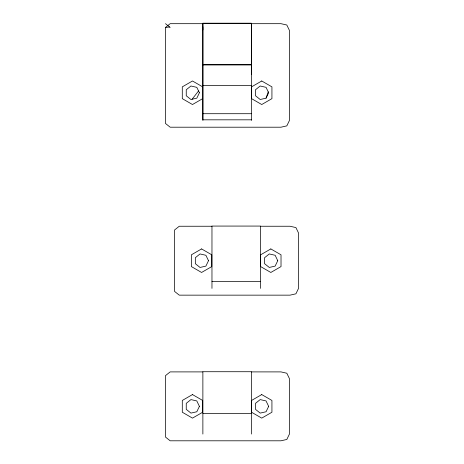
<?xml version="1.0" encoding="UTF-8"?>
<svg xmlns="http://www.w3.org/2000/svg" width="464" height="464" viewBox="0 0 464 464"><rect width="100%" height="100%" fill="white"/><g stroke="black" fill="none" stroke-linecap="round" stroke-linejoin="round"><path stroke-width="0.7" d="M251.349 119.822L202.872 119.822L202.872 24.047M251.349 74.507L251.349 23.681L280.969 23.681L286.827 25.015L289.437 30.433L289.437 120.454L286.827 125.872L280.969 127.206L170.172 127.206L165.474 123.459L165.474 27.428L170.172 23.681L202.872 23.681M266.052 98.171L268.662 92.754L266.052 87.342L260.194 86.002L255.496 89.749L255.496 95.758L260.194 99.505L266.052 98.171L268.233 91.86M192.096 99.244L198.546 90.956M202.681 98.641L192.485 104.528L182.288 98.641L182.288 86.867L192.485 80.985L202.681 86.867M165.474 27.428L169.644 27.011M202.872 23.415L251.349 23.415M202.872 64.537L251.349 64.537M202.872 64.96L251.349 64.96M202.872 85.527L251.349 85.527M202.872 113.709L251.349 113.709M211.967 226.246L179.266 226.246L174.563 229.993L174.563 291.404L179.266 295.15L290.064 295.15L295.922 293.811L298.526 288.393L298.526 232.998L295.922 227.58L290.064 226.246L260.443 226.246M211.967 281.648L260.443 281.648M202.872 371.896L170.172 371.896L165.474 375.643L165.474 437.053L170.172 440.8L280.969 440.8L286.827 439.46L289.437 434.049L289.437 378.647L286.827 373.236L280.969 371.896L251.349 371.896M202.872 413.488L251.349 413.488M165.474 23.681L170.172 27.428M202.849 26.75L202.872 29.922M260.443 288.393L260.443 226.072L211.967 226.072L211.967 288.393M251.349 120.454L251.349 23.2L202.872 23.2L202.872 120.454M251.349 434.049L251.349 371.722L202.872 371.722L202.872 434.049M199.41 92.754L196.806 98.171L190.948 99.505L186.25 95.758L186.25 89.749L190.948 86.002L196.806 87.342L199.41 92.754M208.504 260.698L205.894 266.11L200.036 267.45L195.338 263.703L195.338 257.694L200.036 253.947L205.894 255.281L208.504 260.698M199.41 406.348L196.806 411.765L190.948 413.099L186.25 409.352L186.25 403.344L190.948 399.597L196.806 400.937L199.41 406.348M277.75 260.698L275.146 266.11L269.288 267.45L264.59 263.703L264.59 257.694L269.288 253.947L275.146 255.281L277.75 260.698M268.662 406.348L266.052 411.765L260.194 413.099L255.496 409.352L255.496 403.344L260.194 399.597L266.052 400.937L268.662 406.348M261.737 80.985L251.54 86.867L251.54 98.641L261.737 104.528L271.933 98.641L271.933 86.867L261.737 80.985M201.579 248.924L191.383 254.811L191.383 266.585L201.579 272.467L211.775 266.585L211.775 254.811L201.579 248.924M270.831 248.924L260.635 254.811L260.635 266.585L270.831 272.467L281.022 266.585L281.022 254.811L270.831 248.924M192.485 394.574L182.294 400.461L182.294 412.235L192.485 418.122L202.681 412.235L202.681 400.461L192.485 394.574M261.737 394.574L251.54 400.461L251.54 412.235L261.737 418.122L271.933 412.235L271.933 400.461L261.737 394.574"/></g></svg>
